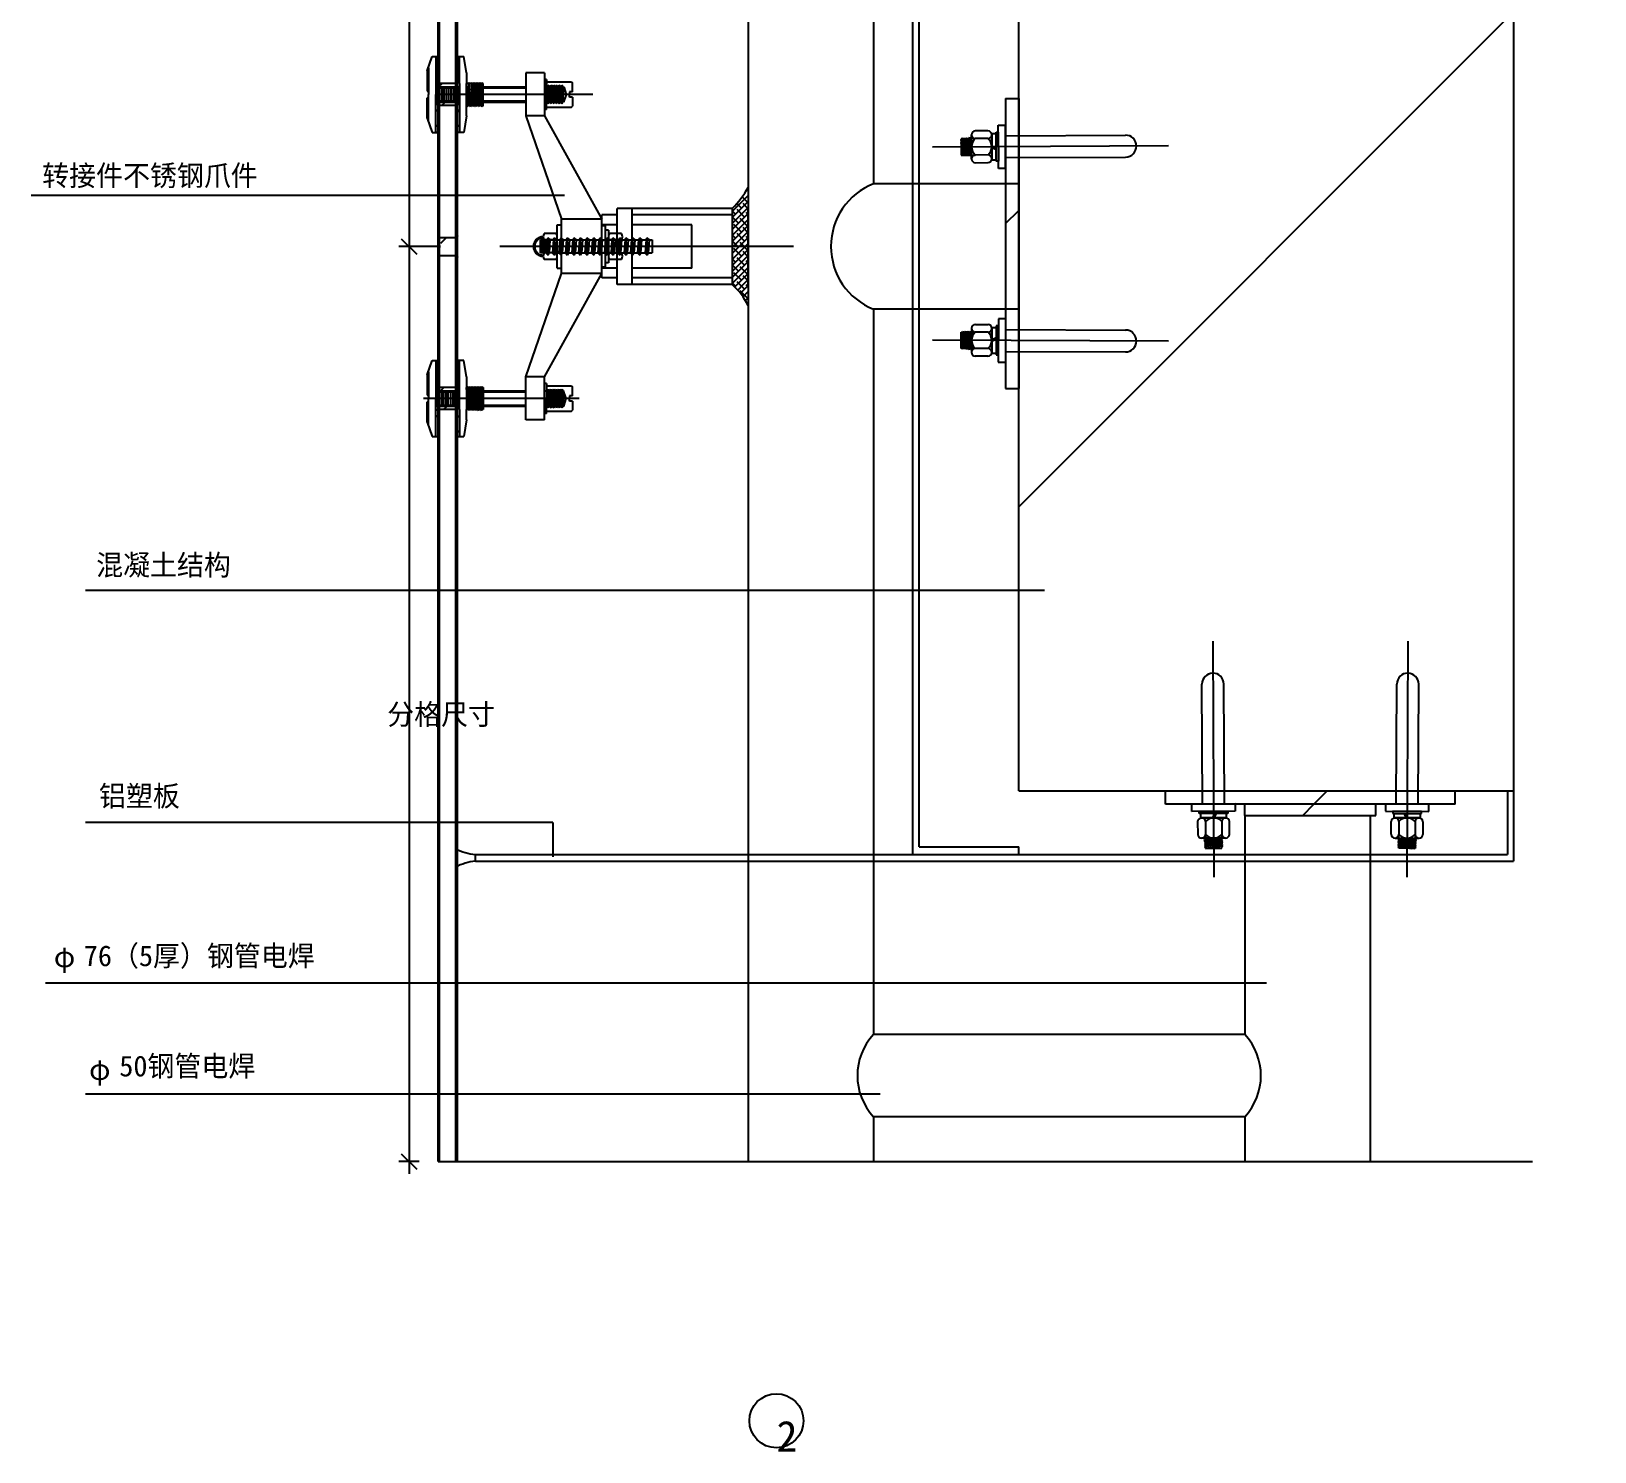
# Model space of a CAD drawing. Header units: metres. Extents: x 221407 to 381033, y 53913 to 298129.
# Drawn here: x 229393 to 381033, y 53913 to 191674 of the extents above; entities that cross this region are included whole.
import ezdxf

# ---------------------------------------------------------------- set-up
doc = ezdxf.new("R2010")
doc.units = ezdxf.units.M
for name, color, linetype in [('252', 252, 'Continuous'), ('Layer1', 4, 'Continuous'), ('Layer2', 2, 'Continuous'), ('Layer3', 3, 'Continuous'), ('Layer4', 6, 'Continuous'), ('Layer5', 1, 'Continuous'), ('Layer6', 8, 'Continuous'), ('Layer7', 5, 'Continuous'), ('PUB_DIM', 3, 'Continuous'), ('T', 6, 'Continuous'), ('图层4', 4, 'Continuous'), ('填充', 4, 'Continuous')]:
    doc.layers.add(name, color=color, linetype=linetype)

# ---------------------------------------------------------------- blocks, each defined once
blk = doc.blocks.new('_ArchTick')
for p, q in [((-0.81, 0), (0.81, 0)), ((0, 0.65), (0, -0.65))]:
    blk.add_line(p, q)
at = {"color": 0, "linetype": 'ByBlock'}
blk.add_lwpolyline([(-0.5, -0.5), (0.5, 0.5)], dxfattribs=at)

msp = doc.modelspace()

# ---------------------------------------------------------------- hatches: boundary and pattern name
at = {"layer": 'Layer2'}
h = msp.add_hatch(dxfattribs=at)
h.set_pattern_fill('ANSI31', scale=4800)
h.paths.add_polyline_path([(325165.67, 185142.01), (323885.67, 185142.01), (323885.67, 181544.97), (325165.67, 181550.94)])
h.paths.add_polyline_path([(325165.67, 179429.52), (323890.6, 179423.57), (323895.46, 178381.14), (323885.67, 178381.09), (323885.67, 163789.59), (323895.46, 163789.55), (323890.6, 162747.11), (325165.67, 162741.17)])
h.paths.add_polyline_path([(325165.67, 160619.75), (323885.67, 160625.72), (323885.67, 157028.67), (325165.67, 157028.67)])
h = msp.add_hatch(dxfattribs=at)
h.set_pattern_fill('ANSI31', scale=4800)
h.paths.add_polyline_path([(367504.72, 118002.96), (367504.72, 116722.96), (363907.68, 116722.96), (363913.65, 118002.96)])
h.paths.add_polyline_path([(361792.23, 118002.96), (361786.28, 116727.89), (360743.85, 116732.75), (360743.8, 116722.96), (346152.3, 116722.96), (346152.26, 116732.75), (345109.83, 116727.89), (345103.88, 118002.96)])
h.paths.add_polyline_path([(342982.46, 118002.96), (342988.43, 116722.96), (339391.38, 116722.96), (339391.38, 118002.96)])
h = msp.add_hatch(dxfattribs=at)
h.set_pattern_fill('ANSI31', scale=4800)
h.paths.add_polyline_path([(359810.44, 115757.86), (359788.52, 115631.54), (347101.77, 115631.54), (347085.67, 115757.86), (347085.67, 116722.96), (359810.44, 116722.96)])
at = {"layer": 'Layer6'}
h = msp.add_hatch(dxfattribs=at)
h.set_pattern_fill('ANSI36', scale=40000)
h.paths.add_polyline_path([(373165.67, 207602.96), (381033.27, 207602.96), (381033.27, 246002.96), (363913.65, 246002.96), (363961.94, 235649.89, -1), (361840.57, 235640), (361792.23, 246002.96), (345103.88, 246002.96), (345055.54, 235640, -1), (342934.16, 235649.89), (342982.46, 246002.96), (325165.67, 246002.96), (325165.67, 244806.03), (329076.4, 244806.03), (329841.74, 244806.03), (332121.95, 244111.96), (329841.74, 243424.75), (325165.67, 243424.75), (325165.67, 162741.17), (335528.63, 162692.83, -1), (335518.73, 160571.45), (325165.67, 160619.75), (325165.67, 118002.96), (361792.23, 118002.96), (361840.57, 128365.92, -1), (363961.94, 128356.02), (363913.65, 118002.96), (373165.67, 118002.96)])
at = {"layer": 'Layer7'}
h = msp.add_hatch(dxfattribs=at)
h.set_pattern_fill('ANSI38', scale=471.79)
h.paths.add_polyline_path([(268635.05, 189232.28), (268845.67, 189232.28), (268845.67, 186624.87), (270724.62, 186624.87), (270724.62, 189232.28), (270935.24, 189232.28), (270935.24, 186624.87), (270935.24, 186283.58), (268635.05, 186283.58)])
h.paths.add_polyline_path([(268635.05, 184809.25), (270935.24, 184809.25), (270935.24, 181860.55), (270724.62, 181860.55), (270724.62, 184467.95), (268845.67, 184467.95), (268845.67, 181860.55), (268635.05, 181860.55)])
h = msp.add_hatch(dxfattribs=at)
h.set_pattern_fill('ANSI38', scale=130)
h.paths.add_polyline_path([(297371.53, 174488.82, 0.07), (298925.67, 176531.8), (298925.67, 174488.82)])
h = msp.add_hatch(dxfattribs=at)
h.set_pattern_fill('ANSI38', scale=130)
h.paths.add_polyline_path([(297371.53, 173856.96), (298925.67, 173856.96), (298925.67, 167748.95), (297371.53, 167748.95)])
h.paths.add_polyline_path([(297371.53, 173856.96), (297371.53, 174488.82), (298925.67, 174488.82), (298925.67, 173856.96)])
h.paths.add_polyline_path([(297371.53, 167117.09), (297371.53, 167748.95), (298925.67, 167748.95), (298925.67, 167117.09)])
h = msp.add_hatch(dxfattribs=at)
h.set_pattern_fill('ANSI36', scale=589.74)
h.paths.add_polyline_path([(268845.67, 171835), (268993.1, 171687.56), (270577.19, 171687.56), (270724.62, 171835, 0.16), (270724.62, 169770.92), (270577.19, 169918.35), (268993.1, 169918.35), (268845.67, 169770.92, 0.16)])
h = msp.add_hatch(dxfattribs=at)
h.set_pattern_fill('ANSI38', scale=130)
h.paths.add_polyline_path([(297371.53, 167117.09), (298925.67, 167117.09), (298925.67, 165074.12, 0.1)])
h = msp.add_hatch(dxfattribs=at)
h.set_pattern_fill('ANSI38', scale=471.79)
h.paths.add_polyline_path([(268635.05, 156796.67), (270935.24, 156796.67), (270935.24, 157137.96), (270935.24, 159745.37), (270724.62, 159745.37), (270724.62, 157137.96), (268845.67, 157137.96), (268845.67, 159745.37), (268635.05, 159745.37)])
h = msp.add_hatch(dxfattribs=at)
h.set_pattern_fill('ANSI38', scale=471.79)
h.paths.add_polyline_path([(268635.05, 155322.33), (270935.24, 155322.33), (270935.24, 154981.04), (270935.24, 152373.64), (270724.62, 152373.64), (270724.62, 154981.04), (268845.67, 154981.04), (268845.67, 152373.64), (268635.05, 152373.64)])
at = {"layer": 'PUB_DIM'}
h = msp.add_hatch(dxfattribs=at)
h.set_pattern_fill('AR-CONC', scale=3000)
h.paths.add_polyline_path([(373165.67, 207602.96), (381033.27, 207602.96), (381033.27, 246002.96), (363913.65, 246002.96), (363961.94, 235649.89, -1), (361840.57, 235640), (361792.23, 246002.96), (345103.88, 246002.96), (345055.54, 235640, -1), (342934.16, 235649.89), (342982.46, 246002.96), (325165.67, 246002.96), (325165.67, 162741.17), (335528.63, 162692.83, -1), (335518.73, 160571.45), (325165.67, 160619.75), (325165.67, 115286.33), (342641.4, 115286.33, -0.12), (342798.57, 115372.05), (342796.54, 115807.09), (342656.54, 115806.44), (342655.56, 116016.43), (341955.57, 116013.17), (341952.26, 116722.96), (344052.28, 116722.96), (346152.26, 116732.75), (346152.3, 116722.96), (360743.8, 116722.96), (360743.85, 116732.75), (361786.28, 116727.89), (361840.57, 128365.92, -1), (363961.94, 128356.02), (363907.68, 116722.96), (364943.85, 116722.96), (364940.54, 116013.17), (364240.54, 116016.43), (364239.56, 115806.44), (364099.57, 115807.09), (364097.54, 115372.05, -0.12), (364254.7, 115286.33), (373165.67, 115286.33)])
at = {"layer": '填充'}
h = msp.add_hatch(dxfattribs=at)
h.set_pattern_fill('ANSI36', scale=2000)
h.paths.add_polyline_path([(272464.47, 111826.24, -0.09), (270544.47, 112406.49), (270544.47, 110605.98, -0.09), (272464.47, 111186.24)])

# ---------------------------------------------------------------- linework, layer by layer
for p, q in [((323895.46, 178381.14), (323875.87, 182581.09)), ((323907.03, 181545.07), (335518.73, 181599.23)), ((323917.78, 179423.69), (335529.49, 179477.86)), ((323895.46, 163789.55), (323875.87, 159589.59)), ((323917.78, 162746.99), (335529.49, 162692.82)), ((323907.03, 160625.62), (335518.73, 160571.45)), ((342988.33, 116744.31), (342934.16, 128356.02)), ((345109.7, 116755.07), (345055.53, 128366.78)), ((361786.41, 116755.07), (361840.57, 128366.78)), ((363907.78, 116744.31), (363961.94, 128356.02)), ((346152.26, 116732.75), (341952.3, 116713.16)), ((360743.85, 116732.75), (364943.8, 116713.16))]:
    msp.add_line(p, q)
for centre, start, end in [((335523.68, 180538.54), 270.27, 90.27), ((335523.68, 161632.14), 269.73, 89.73), ((343994.85, 128360.97), 0.27, 180.27), ((362901.25, 128360.97), 359.73, 179.73)]:
    msp.add_arc(centre, 1060.7, start, end)
at = {"layer": '252'}
for p, q in [((271797.83, 186560.49), (271594.83, 184514.9)), ((271683.44, 184371.68), (271878.03, 186703.71)), ((271762.36, 184514.9), (271944.28, 186560.49)), ((271797.83, 186560.49), (271878.03, 186703.71)), ((271944.28, 186560.49), (271878.03, 186703.71)), ((272116.03, 186560.49), (271913.03, 184514.9)), ((272001.63, 184371.68), (272196.23, 186703.71)), ((272080.56, 184514.9), (272262.48, 186560.49)), ((272116.03, 186560.49), (272196.23, 186703.71)), ((272262.48, 186560.49), (272196.23, 186703.71)), ((272411.34, 186560.49), (272208.34, 184514.9)), ((272296.95, 184371.68), (272491.55, 186703.71)), ((272375.87, 184514.9), (272557.79, 186560.49)), ((272411.34, 186560.49), (272491.55, 186703.71)), ((272675.57, 186560.49), (272472.57, 184514.9)), ((272557.79, 186560.49), (272491.55, 186703.71)), ((272561.18, 184371.68), (272755.77, 186703.71)), ((272640.1, 184514.9), (272822.02, 186560.49)), ((272675.57, 186560.49), (272755.77, 186703.71)), ((272822.02, 186560.49), (272755.77, 186703.71)), ((272970.89, 186560.49), (272767.88, 184514.9)), ((272856.49, 184371.68), (273051.09, 186703.71)), ((272935.41, 184514.9), (273117.34, 186560.49)), ((272970.89, 186560.49), (273051.09, 186703.71)), ((273117.34, 186560.49), (273051.09, 186703.71)), ((273208.1, 186552.07), (273208.73, 186560.49)), ((283874, 185546.41), (268773.87, 185546.41)), ((273212.48, 186233.89), (273041.89, 184514.9)), ((273130.49, 184371.68), (273212.48, 185354.18)), ((280737.91, 185546.41), (279013.44, 185546.41)), ((279158.26, 186283.58), (280863.32, 186283.58)), ((279453.76, 186283.58), (279389.31, 185116.75)), ((279455.91, 186295.88), (279536.12, 186439.1)), ((279536.12, 184653.73), (279536.12, 186439.1)), ((279686.34, 186295.88), (279536.12, 186439.1)), ((279598.31, 184809.25), (279686.34, 186295.88)), ((279727.88, 186283.58), (279659.05, 184796.95)), ((279693.13, 186287.45), (279693.76, 186295.88)), ((279730.03, 186295.88), (279810.23, 186439.1)), ((279810.23, 184653.73), (279810.23, 186439.1)), ((279960.46, 186295.88), (279810.23, 186439.1)), ((279889.15, 184796.95), (279960.46, 186295.88)), ((279993.3, 186295.88), (279922.33, 184796.95)), ((279993.3, 186295.88), (280073.5, 186439.1)), ((280073.5, 184653.73), (280073.5, 186439.1)), ((280223.73, 186295.88), (280073.5, 186439.1)), ((280152.43, 184796.95), (280223.73, 186295.88)), ((280256.58, 186295.88), (280185.6, 184796.95)), ((280256.58, 186295.88), (280336.78, 186439.1)), ((280487.01, 186295.88), (280336.78, 186439.1)), ((280336.78, 184653.73), (280336.78, 186439.1)), ((280415.7, 184796.95), (280487.01, 186295.88)), ((280519.85, 186295.88), (280448.87, 184796.95)), ((280519.85, 186295.88), (280600.05, 186439.1)), ((280750.28, 186295.88), (280600.05, 186439.1)), ((280600.05, 184653.73), (280600.05, 186439.1)), ((280678.97, 184796.95), (280750.28, 186295.88)), ((280780.97, 186283.58), (280712.15, 184796.95)), ((280783.12, 186295.88), (280863.32, 186439.1)), ((280863.32, 184653.73), (280863.32, 186439.1)), ((281013.55, 186295.88), (280863.32, 186439.1)), ((280942.25, 184796.95), (281013.55, 186295.88)), ((281264.46, 185546.41), (280998.53, 184809.25)), ((281053.84, 186283.58), (281264.46, 185546.41)), ((271594.83, 184514.9), (271683.44, 184371.68)), ((271683.44, 184371.68), (271762.36, 184514.9)), ((271913.03, 184514.9), (272001.63, 184371.68)), ((272001.63, 184371.68), (272080.56, 184514.9)), ((272208.34, 184514.9), (272296.95, 184371.68)), ((272296.95, 184371.68), (272375.87, 184514.9)), ((272472.57, 184514.9), (272561.18, 184371.68)), ((272561.18, 184371.68), (272640.1, 184514.9)), ((272767.88, 184514.9), (272856.49, 184371.68)), ((272856.49, 184371.68), (272935.41, 184514.9)), ((273041.89, 184514.9), (273130.49, 184371.68)), ((273130.49, 184371.68), (273209.41, 184514.9)), ((273209.41, 184514.9), (273212.48, 184549.33)), ((279158.26, 184809.25), (280863.32, 184809.25)), ((279384.94, 184796.95), (279536.12, 184653.73)), ((279536.12, 184653.73), (279615.04, 184796.95)), ((279659.05, 184796.95), (279810.23, 184653.73)), ((279810.23, 184653.73), (279889.15, 184796.95)), ((279922.33, 184796.95), (280073.5, 184653.73)), ((280073.5, 184653.73), (280152.43, 184796.95)), ((280185.6, 184796.95), (280336.78, 184653.73)), ((280336.78, 184653.73), (280415.7, 184796.95)), ((280448.87, 184796.95), (280600.05, 184653.73)), ((280600.05, 184653.73), (280678.97, 184796.95)), ((280712.15, 184796.95), (280863.32, 184653.73)), ((280863.32, 184653.73), (280942.25, 184796.95)), ((271594.83, 157091.01), (271683.44, 157234.24)), ((271797.83, 155045.42), (271594.83, 157091.01)), ((271683.44, 157234.24), (271762.36, 157091.01)), ((271683.44, 157234.24), (271878.03, 154902.2)), ((271762.36, 157091.01), (271944.28, 155045.42)), ((271913.03, 157091.01), (272001.63, 157234.24)), ((272116.03, 155045.42), (271913.03, 157091.01)), ((272001.63, 157234.24), (272080.56, 157091.01)), ((272001.63, 157234.24), (272196.23, 154902.2)), ((272080.56, 157091.01), (272262.48, 155045.42)), ((272208.34, 157091.01), (272296.95, 157234.24)), ((272411.34, 155045.42), (272208.34, 157091.01)), ((272296.95, 157234.24), (272375.87, 157091.01)), ((272296.95, 157234.24), (272491.55, 154902.2)), ((272375.87, 157091.01), (272557.79, 155045.42)), ((272472.57, 157091.01), (272561.18, 157234.24)), ((272675.57, 155045.42), (272472.57, 157091.01)), ((272561.18, 157234.24), (272640.1, 157091.01)), ((272561.18, 157234.24), (272755.77, 154902.2)), ((272640.1, 157091.01), (272822.02, 155045.42)), ((272767.88, 157091.01), (272856.49, 157234.24)), ((272970.89, 155045.42), (272767.88, 157091.01)), ((272856.49, 157234.24), (272935.41, 157091.01)), ((272856.49, 157234.24), (273051.09, 154902.2)), ((272935.41, 157091.01), (273117.34, 155045.42)), ((273041.89, 157091.01), (273130.49, 157234.24)), ((273212.48, 155372.03), (273041.89, 157091.01)), ((273130.49, 157234.24), (273212.48, 156251.74)), ((273130.49, 157234.24), (273209.41, 157091.01)), ((273209.41, 157091.01), (273212.48, 157056.59)), ((279158.26, 156796.67), (280863.32, 156796.67)), ((279384.94, 156808.97), (279536.12, 156952.19)), ((279453.76, 155322.33), (279389.31, 156489.16)), ((279536.12, 156952.19), (279615.04, 156808.97)), ((279536.12, 156952.19), (279536.12, 155166.82)), ((279598.31, 156796.67), (279686.34, 155310.04)), ((279659.05, 156808.97), (279810.23, 156952.19)), ((279727.88, 155322.33), (279659.05, 156808.97)), ((279810.23, 156952.19), (279889.15, 156808.97)), ((279810.23, 156952.19), (279810.23, 155166.82)), ((279889.15, 156808.97), (279960.46, 155310.04)), ((279922.33, 156808.97), (280073.5, 156952.19)), ((279993.3, 155310.04), (279922.33, 156808.97)), ((280073.5, 156952.19), (280152.43, 156808.97)), ((280073.5, 156952.19), (280073.5, 155166.82)), ((280152.43, 156808.97), (280223.73, 155310.04)), ((280185.6, 156808.97), (280336.78, 156952.19)), ((280256.58, 155310.04), (280185.6, 156808.97)), ((280336.78, 156952.19), (280415.7, 156808.97)), ((280336.78, 156952.19), (280336.78, 155166.82)), ((280415.7, 156808.97), (280487.01, 155310.04)), ((280448.87, 156808.97), (280600.05, 156952.19)), ((280519.85, 155310.04), (280448.87, 156808.97)), ((280600.05, 156952.19), (280678.97, 156808.97)), ((280600.05, 156952.19), (280600.05, 155166.82)), ((280678.97, 156808.97), (280750.28, 155310.04)), ((280712.15, 156808.97), (280863.32, 156952.19)), ((280780.97, 155322.33), (280712.15, 156808.97)), ((280863.32, 156952.19), (280863.32, 155166.82)), ((280863.32, 156952.19), (280942.25, 156808.97)), ((280942.25, 156808.97), (281013.55, 155310.04)), ((281264.46, 156059.5), (280998.53, 156796.67)), ((282547.09, 156059.5), (267446.96, 156059.5)), ((271797.83, 155045.42), (271878.03, 154902.2)), ((271944.28, 155045.42), (271878.03, 154902.2)), ((272116.03, 155045.42), (272196.23, 154902.2)), ((272262.48, 155045.42), (272196.23, 154902.2)), ((272411.34, 155045.42), (272491.55, 154902.2)), ((272557.79, 155045.42), (272491.55, 154902.2)), ((272675.57, 155045.42), (272755.77, 154902.2)), ((272822.02, 155045.42), (272755.77, 154902.2)), ((272970.89, 155045.42), (273051.09, 154902.2)), ((273117.34, 155045.42), (273051.09, 154902.2)), ((273208.1, 155053.85), (273208.73, 155045.42)), ((280737.91, 156059.5), (279013.44, 156059.5)), ((279158.26, 155322.33), (280863.32, 155322.33)), ((279455.91, 155310.04), (279536.12, 155166.82)), ((279686.34, 155310.04), (279536.12, 155166.82)), ((279693.13, 155318.46), (279693.76, 155310.04)), ((279730.03, 155310.04), (279810.23, 155166.82)), ((279960.46, 155310.04), (279810.23, 155166.82)), ((279993.3, 155310.04), (280073.5, 155166.82)), ((280223.73, 155310.04), (280073.5, 155166.82)), ((280256.58, 155310.04), (280336.78, 155166.82)), ((280487.01, 155310.04), (280336.78, 155166.82)), ((280519.85, 155310.04), (280600.05, 155166.82)), ((280750.28, 155310.04), (280600.05, 155166.82)), ((280783.12, 155310.04), (280863.32, 155166.82)), ((281013.55, 155310.04), (280863.32, 155166.82)), ((281053.84, 155322.33), (281264.46, 156059.5))]:
    msp.add_line(p, q, dxfattribs=at)
for centre, start, end in [((285693.24, 185371.32), 168.88, 186.83), ((285693.24, 156234.59), 173.17, 191.12)]:
    msp.add_arc(centre, 4728.24, start, end, dxfattribs=at)
at = {"layer": 'Layer1'}
msp.add_line((303325.67, 170802.96), (274850.12, 170802.96), dxfattribs=at)
at = {"layer": 'Layer2'}
for p, q in [((267803.56, 187838.08), (268283.67, 189232.28)), ((267908.87, 188143.89), (267908.87, 185546.41)), ((268283.67, 189232.28), (268845.67, 189232.28)), ((270724.62, 189232.28), (271347.58, 189232.28)), ((271600.96, 187631.79), (271347.58, 189232.28)), ((267803.56, 187838.08), (267803.56, 185862.34)), ((271600.96, 187631.79), (271600.96, 186624.87)), ((273212.48, 186624.87), (271600.96, 186624.87)), ((271600.96, 183461.03), (271600.96, 186624.87)), ((273212.48, 184467.95), (273212.48, 186624.87)), ((279158.26, 187631.79), (277359.18, 187631.79)), ((277359.18, 187631.79), (277359.18, 183461.03)), ((279158.26, 187631.79), (279158.26, 183461.03)), ((279368.88, 186992.35), (279158.26, 186992.35)), ((279368.88, 186992.35), (279368.88, 185546.41)), ((279368.88, 186781.73), (281791, 186781.73)), ((281791, 186781.73), (281896.31, 186676.42)), ((281896.31, 185799.16), (281896.31, 186676.42)), ((267803.56, 185862.34), (267908.87, 185862.34)), ((267803.56, 185230.48), (267908.87, 185230.48)), ((267803.56, 183254.74), (267803.56, 185230.48)), ((267908.87, 182948.93), (267908.87, 185546.41)), ((268698.23, 186283.58), (268698.23, 184809.25)), ((273212.48, 186283.58), (277359.18, 186283.58)), ((273212.48, 186178.27), (277359.18, 186178.27)), ((279368.88, 184100.47), (279368.88, 185546.41)), ((281580.38, 185799.16), (281580.38, 185546.41)), ((281896.31, 185799.16), (281580.38, 185799.16)), ((281580.38, 185293.67), (281580.38, 185546.41)), ((281896.31, 185293.67), (281580.38, 185293.67)), ((281896.31, 185293.67), (281896.31, 184416.4)), ((273212.48, 184467.95), (271600.96, 184467.95)), ((273212.48, 184914.56), (277359.18, 184914.56)), ((273212.48, 184809.25), (277359.18, 184809.25)), ((279368.88, 184100.47), (279158.26, 184100.47)), ((279368.88, 184311.09), (281791, 184311.09)), ((281791, 184311.09), (281896.31, 184416.4)), ((267803.56, 183254.74), (268283.67, 181860.55)), ((271600.96, 183461.03), (271347.58, 181860.55)), ((279158.26, 183461.03), (277359.18, 183461.03)), ((268283.67, 181860.55), (268845.67, 181860.55)), ((271347.58, 181860.55), (270724.62, 181860.55)), ((281116.86, 175754.07), (229392.88, 175754.07)), ((297371.53, 174488.82), (297371.53, 167117.09)), ((298925.67, 167117.09), (298925.67, 174488.82)), ((280413.21, 168696.77), (280413.21, 172909.15)), ((280413.21, 172909.15), (280834.45, 172909.15)), ((280834.45, 168170.22), (280834.45, 173435.7)), ((297371.53, 173856.96), (287679.59, 173856.96)), ((280413.21, 168696.77), (280834.45, 168696.77)), ((297371.53, 167748.95), (287679.59, 167748.95)), ((267803.56, 158351.17), (268283.67, 159745.37)), ((268283.67, 159745.37), (268845.67, 159745.37)), ((271347.58, 159745.37), (270724.62, 159745.37)), ((271600.96, 158144.88), (271347.58, 159745.37)), ((267803.56, 158351.17), (267803.56, 156375.43)), ((267908.87, 158656.98), (267908.87, 156059.5)), ((271600.96, 158144.88), (271600.96, 154981.04)), ((279158.26, 158144.88), (277359.18, 158144.88)), ((277359.18, 153974.12), (277359.18, 158144.88)), ((279158.26, 153974.12), (279158.26, 158144.88)), ((267803.56, 156375.43), (267908.87, 156375.43)), ((268698.23, 155322.33), (268698.23, 156796.67)), ((273212.48, 157137.96), (271600.96, 157137.96)), ((273212.48, 157137.96), (273212.48, 154981.04)), ((273212.48, 156796.67), (277359.18, 156796.67)), ((273212.48, 156691.36), (277359.18, 156691.36)), ((279368.88, 157505.44), (279158.26, 157505.44)), ((279368.88, 157505.44), (279368.88, 156059.5)), ((279368.88, 157294.82), (281791, 157294.82)), ((281580.38, 156312.24), (281580.38, 156059.5)), ((281896.31, 156312.24), (281580.38, 156312.24)), ((281791, 157294.82), (281896.31, 157189.51)), ((281896.31, 156312.24), (281896.31, 157189.51)), ((267803.56, 153767.83), (267803.56, 155743.57)), ((267803.56, 155743.57), (267908.87, 155743.57)), ((267908.87, 153462.02), (267908.87, 156059.5)), ((273212.48, 154981.04), (271600.96, 154981.04)), ((271600.96, 153974.12), (271600.96, 154981.04)), ((273212.48, 155427.64), (277359.18, 155427.64)), ((273212.48, 155322.33), (277359.18, 155322.33)), ((279368.88, 154613.56), (279368.88, 156059.5)), ((279368.88, 154824.18), (281791, 154824.18)), ((281580.38, 155806.76), (281580.38, 156059.5)), ((281896.31, 155806.76), (281580.38, 155806.76)), ((281791, 154824.18), (281896.31, 154929.49)), ((281896.31, 155806.76), (281896.31, 154929.49)), ((267803.56, 153767.83), (268283.67, 152373.64)), ((271600.96, 153974.12), (271347.58, 152373.64)), ((279158.26, 153974.12), (277359.18, 153974.12)), ((279368.88, 154613.56), (279158.26, 154613.56)), ((268283.67, 152373.64), (268845.67, 152373.64)), ((270724.62, 152373.64), (271347.58, 152373.64)), ((347085.67, 115631.54), (347085.67, 116669.88)), ((359810.44, 115631.54), (359810.44, 116669.88)), ((268845.67, 82069.33), (375005.03, 82069.33))]:
    msp.add_line(p, q, dxfattribs=at)
msp.add_circle((301669.6, 56913.1), 2624.61, dxfattribs=at)
at = {"layer": 'Layer3'}
for p, q in [((298925.67, 284849.69), (298925.67, 82069.33)), ((311085.67, 272303.79), (311085.67, 176882.96)), ((325165.67, 118002.96), (325165.67, 252765.87)), ((268845.67, 82069.33), (268845.67, 217770.92)), ((270724.62, 82069.33), (270724.62, 217770.92)), ((373165.67, 207602.96), (373165.67, 111186.24)), ((339682.32, 180554.8), (316792.44, 180448.03)), ((325165.67, 176882.96), (311085.67, 176882.96)), ((286205.25, 167117.09), (286205.25, 174488.82)), ((287679.59, 174488.82), (286205.25, 174488.82)), ((287679.59, 167117.09), (287679.59, 174488.82)), ((284730.9, 167748.95), (284730.9, 173856.96)), ((286205.25, 173856.96), (284730.9, 173856.96)), ((268845.67, 171835), (268993.1, 171687.56)), ((268993.1, 171687.56), (270577.19, 171687.56)), ((270577.19, 171687.56), (270724.62, 171835)), ((280307.9, 172066.67), (279149.5, 172066.67)), ((268845.67, 169770.92), (268993.1, 169918.35)), ((268993.1, 169918.35), (270577.19, 169918.35)), ((270577.19, 169918.35), (270724.62, 169770.92)), ((280307.9, 169539.24), (279149.5, 169539.24)), ((286205.25, 167748.95), (284730.9, 167748.95)), ((287679.59, 167117.09), (286205.25, 167117.09)), ((325165.67, 164722.96), (311085.67, 164722.96)), ((311085.67, 164722.96), (311085.67, 94391.24)), ((339682.32, 161615.88), (316792.44, 161722.66)), ((343978.59, 132519.61), (344085.37, 109629.73)), ((362917.51, 132519.61), (362810.74, 109629.73)), ((325165.67, 118002.96), (373165.67, 118002.96)), ((372567.36, 118002.96), (372567.36, 111826.24)), ((347085.67, 115631.54), (347085.67, 94391.24)), ((359245.67, 115631.54), (359245.67, 82069.33)), ((270544.47, 114386.24), (270558.22, 114386.24)), ((325165.67, 111826.24), (325165.67, 112575.32)), ((272464.47, 111186.24), (272464.47, 111826.24)), ((272464.47, 111186.24), (373165.67, 111186.24)), ((347085.67, 94391.24), (311085.67, 94391.24)), ((311085.67, 86391.24), (311085.67, 82069.33)), ((347085.67, 86391.24), (311085.67, 86391.24)), ((347085.67, 86391.24), (347085.67, 82069.33))]:
    msp.add_line(p, q, dxfattribs=at)
for centre, radius, start, end in [((313492.74, 170802.96), 6539.14, 111.6, 248.4), ((279044.19, 170802.96), 947.79, 90, 270), ((279044.19, 170802.96), 842.48, 90, 270), ((279570.74, 171750.74), 526.55, 143.13, 216.87), ((279886.66, 171750.74), 526.55, 323.13, 36.87), ((279570.74, 169855.17), 526.55, 143.13, 216.87), ((279886.66, 169855.17), 526.55, 323.13, 36.87), ((315388.87, 90391.24), 5875.16, 137.09, 222.91), ((342782.47, 90391.24), 5875.16, 317.09, 42.91)]:
    msp.add_arc(centre, radius, start, end, dxfattribs=at)
at = {"layer": 'Layer4'}
for p, q in [((277359.18, 183461.03), (280834.45, 173435.7)), ((279158.26, 183461.03), (284730.9, 173435.7)), ((277359.18, 158144.88), (280834.45, 168170.22)), ((279158.26, 158144.88), (284730.9, 168170.22)), ((279964.61, 114953.27), (279964.61, 111602.59)), ((349186.57, 99355.6), (230768.35, 99355.6))]:
    msp.add_line(p, q, dxfattribs=at)
for points in [[(327659.79, 137426.21), (234645.89, 137426.21)], [(279964.61, 114953.27), (234645.89, 114953.27)], [(311724.89, 88591.41), (234645.89, 88591.41)]]:
    msp.add_lwpolyline(points, dxfattribs=at)
at = {"layer": 'Layer5'}
for p, q in [((268635.05, 189232.28), (268635.05, 185546.41)), ((270935.24, 186624.87), (270935.24, 189232.28)), ((270935.24, 186624.87), (270935.24, 181860.55)), ((268635.05, 186283.58), (270935.24, 186283.58)), ((268635.05, 181860.55), (268635.05, 185546.41)), ((268698.23, 186178.27), (270935.24, 186178.27)), ((268782.5, 186178.27), (268782.5, 184914.56)), ((268993.11, 186178.27), (268993.11, 184914.56)), ((269203.73, 186178.27), (269203.73, 184914.56)), ((269414.35, 186178.27), (269414.35, 184914.56)), ((269624.97, 186178.27), (269624.97, 184914.56)), ((269876.14, 186178.27), (269876.14, 184914.56)), ((270092.76, 186178.27), (270092.76, 184914.56)), ((270303.38, 186178.27), (270303.38, 184914.56)), ((270514, 186178.27), (270514, 184914.56)), ((270724.62, 186178.27), (270724.62, 184914.56)), ((268635.05, 184809.25), (270935.24, 184809.25)), ((268698.23, 184914.56), (270935.24, 184914.56)), ((270577.19, 184467.95), (270577.19, 182071.08)), ((322181.46, 182013.18), (320945.25, 182007.41)), ((323175.88, 182577.83), (323875.87, 182581.09)), ((323195.47, 178377.87), (323175.88, 182577.83)), ((320948.73, 181260.76), (319591.31, 181254.42)), ((319591.31, 181254.42), (319598.71, 179667.77)), ((319831.7, 179669), (319591.63, 181186.01)), ((319786.5, 179668.79), (319591.7, 181170.41)), ((319786.5, 179668.79), (319593, 180891.56)), ((319831.7, 179669), (319593, 180891.56)), ((319773.16, 181339.48), (319745.62, 181255.14)), ((319996.49, 179669.77), (319745.62, 181255.14)), ((320041.7, 179669.98), (319745.62, 181255.14)), ((319773.16, 181339.48), (319790.81, 181255.35)), ((319996.49, 179669.77), (319790.81, 181255.35)), ((320041.7, 179669.98), (319790.81, 181255.35)), ((319983.16, 181337.86), (319955.62, 181253.53)), ((320206.49, 179668.16), (319955.62, 181253.53)), ((320251.69, 179668.37), (319955.62, 181253.53)), ((319983.16, 181337.86), (320000.8, 181253.74)), ((320206.49, 179668.16), (320000.8, 181253.74)), ((320251.69, 179668.37), (320000.8, 181253.74)), ((320193.02, 181345.41), (320165.48, 181261.08)), ((320416.35, 179675.71), (320165.48, 181261.08)), ((320461.56, 179675.92), (320165.48, 181261.08)), ((320193.02, 181345.41), (320210.67, 181261.29)), ((320461.56, 179675.92), (320210.67, 181261.29)), ((320416.35, 179675.71), (320210.67, 181261.29)), ((320396.5, 181397.35), (320368.96, 181313.02)), ((320591.18, 179908.68), (320368.96, 181313.02)), ((320589.81, 180203.22), (320368.96, 181313.02)), ((320396.5, 181397.35), (320414.14, 181313.23)), ((320589.81, 180203.22), (320414.14, 181313.23)), ((320590.99, 179949.96), (320414.14, 181313.23)), ((320594.03, 179299.08), (320583.14, 181632.39)), ((322184.94, 181266.52), (320948.73, 181260.76)), ((322557.93, 179308.24), (322547.05, 181641.55)), ((322969.8, 181736.85), (322549.8, 181734.9)), ((322549.8, 181734.9), (322555.36, 180544.91)), ((322561.56, 179214.92), (322549.8, 181734.9)), ((322555.36, 180544.91), (322976.33, 180336.87)), ((322969.15, 181876.85), (323179.15, 181877.83)), ((322982.21, 179076.88), (322969.15, 181876.85)), ((322976.33, 180336.87), (322969.8, 181736.85)), ((322981.56, 179216.88), (322969.8, 181736.85)), ((323179.15, 181877.83), (323192.21, 179077.86)), ((319598.71, 179667.77), (320956.13, 179674.11)), ((319815.2, 179583.71), (319786.87, 179667.79)), ((319815.2, 179583.71), (319832.06, 179668)), ((320025.19, 179584.69), (319996.87, 179668.77)), ((320025.19, 179584.69), (320042.06, 179668.98)), ((320235.19, 179583.08), (320206.86, 179667.15)), ((320235.19, 179583.08), (320252.05, 179667.36)), ((320445.05, 179590.63), (320416.73, 179674.7)), ((320445.05, 179590.63), (320461.91, 179674.91)), ((322192.34, 179679.87), (320956.13, 179674.11)), ((322556.01, 180404.91), (322976.98, 180196.87)), ((322556.01, 180404.91), (322561.56, 179214.92)), ((322561.56, 179214.92), (322981.56, 179216.88)), ((322981.56, 179216.88), (322976.98, 180196.87)), ((323192.21, 179077.86), (322982.21, 179076.88)), ((320959.62, 178927.45), (322195.82, 178933.21)), ((323895.46, 178381.14), (323195.47, 178377.87)), ((323195.47, 163792.81), (323175.88, 159592.86)), ((323895.46, 163789.55), (323195.47, 163792.81)), ((319591.31, 160916.26), (319598.71, 162502.91)), ((319831.7, 162501.68), (319591.63, 160984.68)), ((319786.5, 162501.89), (319591.7, 161000.27)), ((319786.5, 162501.89), (319593, 161279.12)), ((319831.7, 162501.68), (319593, 161279.12)), ((319598.71, 162502.91), (320956.13, 162496.58)), ((319996.49, 162500.91), (319745.62, 160915.54)), ((320041.7, 162500.7), (319745.62, 160915.54)), ((319815.2, 162586.97), (319786.87, 162502.9)), ((319996.49, 162500.91), (319790.81, 160915.33)), ((320041.7, 162500.7), (319790.81, 160915.33)), ((319815.2, 162586.97), (319832.06, 162502.69)), ((320206.49, 162502.52), (319955.62, 160917.15)), ((320251.69, 162502.31), (319955.62, 160917.15)), ((320025.19, 162585.99), (319996.87, 162501.92)), ((320206.49, 162502.52), (320000.8, 160916.94)), ((320251.69, 162502.31), (320000.8, 160916.94)), ((320025.19, 162585.99), (320042.06, 162501.71)), ((320416.35, 162494.97), (320165.48, 160909.6)), ((320461.56, 162494.76), (320165.48, 160909.6)), ((320235.19, 162587.6), (320206.86, 162503.53)), ((320416.35, 162494.97), (320210.67, 160909.39)), ((320461.56, 162494.76), (320210.67, 160909.39)), ((320235.19, 162587.6), (320252.05, 162503.32)), ((320591.18, 162262), (320368.96, 160857.67)), ((320445.05, 162580.05), (320416.73, 162495.98)), ((320445.05, 162580.05), (320461.91, 162495.77)), ((320594.03, 162871.6), (320583.14, 160538.29)), ((322192.34, 162490.81), (320956.13, 162496.58)), ((320959.62, 163243.23), (322195.82, 163237.47)), ((322557.93, 162862.44), (322547.05, 160529.13)), ((322561.56, 162955.76), (322549.8, 160435.79)), ((322556.01, 161765.77), (322561.56, 162955.76)), ((322561.56, 162955.76), (322981.56, 162953.8)), ((322982.21, 163093.8), (322969.15, 160293.83)), ((322981.56, 162953.8), (322969.8, 160433.83)), ((322981.56, 162953.8), (322976.98, 161973.81)), ((323192.21, 163092.82), (322982.21, 163093.8)), ((323179.15, 160292.85), (323192.21, 163092.82)), ((320948.73, 160909.93), (319591.31, 160916.26)), ((319773.16, 160831.21), (319745.62, 160915.54)), ((319773.16, 160831.21), (319790.81, 160915.33)), ((319983.16, 160832.82), (319955.62, 160917.15)), ((319983.16, 160832.82), (320000.8, 160916.94)), ((320193.02, 160825.27), (320165.48, 160909.6)), ((320193.02, 160825.27), (320210.67, 160909.39)), ((320589.81, 161967.47), (320368.96, 160857.67)), ((320396.5, 160773.33), (320368.96, 160857.67)), ((320396.5, 160773.33), (320414.14, 160857.46)), ((320590.99, 162220.72), (320414.14, 160857.46)), ((320589.81, 161967.47), (320414.14, 160857.46)), ((322184.94, 160904.16), (320948.73, 160909.93)), ((322549.8, 160435.79), (322555.36, 161625.77)), ((322555.36, 161625.77), (322976.33, 161833.81)), ((322556.01, 161765.77), (322976.98, 161973.81)), ((322976.33, 161833.81), (322969.8, 160433.83)), ((268635.05, 159745.37), (268635.05, 156059.5)), ((270577.19, 157137.96), (270577.19, 159534.83)), ((270935.24, 154981.04), (270935.24, 159745.37)), ((322181.46, 160157.5), (320945.25, 160163.27)), ((322969.8, 160433.83), (322549.8, 160435.79)), ((322969.15, 160293.83), (323179.15, 160292.85)), ((323175.88, 159592.86), (323875.87, 159589.59)), ((268635.05, 156796.67), (270935.24, 156796.67)), ((268698.23, 156691.36), (270935.24, 156691.36)), ((268782.5, 155427.64), (268782.5, 156691.36)), ((268993.11, 155427.64), (268993.11, 156691.36)), ((269203.73, 155427.64), (269203.73, 156691.36)), ((269414.35, 155427.64), (269414.35, 156691.36)), ((269624.97, 155427.64), (269624.97, 156691.36)), ((269836.94, 155427.64), (269836.94, 156691.36)), ((270092.76, 155427.64), (270092.76, 156691.36)), ((270303.38, 155427.64), (270303.38, 156691.36)), ((270514, 155427.64), (270514, 156691.36)), ((270724.62, 155427.64), (270724.62, 156691.36)), ((268635.05, 152373.64), (268635.05, 156059.5)), ((268635.05, 155322.33), (270935.24, 155322.33)), ((268698.23, 155427.64), (270935.24, 155427.64)), ((270935.24, 154981.04), (270935.24, 152373.64)), ((341955.57, 116013.17), (341952.3, 116713.16)), ((346155.52, 116032.76), (341955.57, 116013.17)), ((342655.56, 116016.43), (345455.53, 116029.5)), ((342656.54, 115806.44), (342655.56, 116016.43)), ((345456.51, 115819.5), (342656.54, 115806.44)), ((345316.51, 115818.84), (342796.54, 115807.09)), ((344196.52, 115813.62), (342796.54, 115807.09)), ((342796.54, 115807.09), (342798.5, 115387.09)), ((345318.47, 115398.85), (342798.5, 115387.09)), ((342798.5, 115387.09), (343988.48, 115392.65)), ((345225.15, 115395.22), (342891.84, 115384.34)), ((343988.48, 115392.65), (344196.52, 115813.62)), ((344128.48, 115393.3), (344336.52, 115814.27)), ((344128.48, 115393.3), (345318.47, 115398.85)), ((345316.51, 115818.84), (344336.52, 115814.27)), ((345318.47, 115398.85), (345316.51, 115818.84)), ((345455.53, 116029.5), (345456.51, 115819.5)), ((346152.26, 116732.75), (346155.52, 116032.76)), ((360743.85, 116732.75), (360740.58, 116032.76)), ((360740.58, 116032.76), (364940.54, 116013.17)), ((361440.57, 116029.5), (361439.59, 115819.5)), ((361439.59, 115819.5), (364239.56, 115806.44)), ((364240.54, 116016.43), (361440.57, 116029.5)), ((361577.63, 115398.85), (361579.59, 115818.84)), ((361577.63, 115398.85), (364097.61, 115387.09)), ((362767.62, 115393.3), (361577.63, 115398.85)), ((361579.59, 115818.84), (364099.57, 115807.09)), ((361579.59, 115818.84), (362559.58, 115814.27)), ((361670.95, 115395.22), (364004.26, 115384.34)), ((362767.62, 115393.3), (362559.58, 115814.27)), ((362699.58, 115813.62), (364099.57, 115807.09)), ((362907.62, 115392.65), (362699.58, 115813.62)), ((364097.61, 115387.09), (362907.62, 115392.65)), ((364099.57, 115807.09), (364097.61, 115387.09)), ((364239.56, 115806.44), (364240.54, 116016.43)), ((364940.54, 116013.17), (364943.8, 116713.16)), ((342520.21, 115018.75), (342525.98, 113782.54)), ((343266.87, 115022.23), (343272.64, 113786.02)), ((343272.64, 113786.02), (343278.97, 112428.6)), ((344853.52, 115029.63), (344859.29, 113793.42)), ((344865.62, 112436), (344859.29, 113793.42)), ((345605.95, 113796.91), (345600.18, 115033.11)), ((361290.16, 113796.91), (361295.92, 115033.11)), ((362030.48, 112436), (362036.82, 113793.42)), ((362042.58, 115029.63), (362036.82, 113793.42)), ((363623.47, 113786.02), (363617.13, 112428.6)), ((363629.23, 115022.23), (363623.47, 113786.02)), ((364375.89, 115018.75), (364370.12, 113782.54)), ((345234.31, 113431.31), (342901.01, 113420.43)), ((343136.05, 113233.79), (343220.17, 113251.43)), ((343136.05, 113233.79), (343220.38, 113206.25)), ((343187.98, 113030.31), (343272.1, 113047.96)), ((343187.98, 113030.31), (343272.31, 113002.77)), ((343193.92, 112610.45), (343278.04, 112628.1)), ((343193.92, 112610.45), (343278.25, 112582.91)), ((343195.53, 112820.45), (343279.65, 112838.09)), ((343195.53, 112820.45), (343279.86, 112792.91)), ((344583.43, 113428.28), (343220.17, 113251.43)), ((344330.18, 113427.1), (343220.17, 113251.43)), ((344624.71, 113428.47), (343220.38, 113206.25)), ((344330.18, 113427.1), (343220.38, 113206.25)), ((344857.47, 113298.85), (343272.1, 113047.96)), ((344857.68, 113253.64), (343272.1, 113047.96)), ((344857.47, 113298.85), (343272.31, 113002.77)), ((344857.68, 113253.64), (343272.31, 113002.77)), ((344863.41, 112878.99), (343278.04, 112628.1)), ((344863.62, 112833.78), (343278.04, 112628.1)), ((344863.41, 112878.99), (343278.25, 112582.91)), ((344863.62, 112833.78), (343278.25, 112582.91)), ((343278.97, 112428.6), (344865.62, 112436)), ((344865.02, 113088.98), (343279.65, 112838.09)), ((344865.24, 113043.78), (343279.65, 112838.09)), ((344865.02, 113088.98), (343279.86, 112792.91)), ((344865.24, 113043.78), (343279.86, 112792.91)), ((344864.39, 112668.99), (343347.39, 112428.92)), ((344864.6, 112623.79), (343362.98, 112428.99)), ((344864.39, 112668.99), (343641.83, 112430.29)), ((344864.6, 112623.79), (343641.83, 112430.29)), ((344942.76, 113282.34), (344858.48, 113299.2)), ((344942.76, 113282.34), (344858.69, 113254.02)), ((344948.7, 112862.48), (344864.42, 112879.35)), ((344948.7, 112862.48), (344864.63, 112834.16)), ((344949.68, 112652.49), (344865.4, 112669.35)), ((344949.68, 112652.49), (344865.61, 112624.16)), ((344950.31, 113072.48), (344866.03, 113089.34)), ((344950.31, 113072.48), (344866.24, 113044.15)), ((361661.79, 113431.31), (363995.1, 113420.43)), ((361945.79, 113072.48), (362030.07, 113089.34)), ((361945.79, 113072.48), (362029.86, 113044.15)), ((361946.42, 112652.49), (362030.71, 112669.35)), ((361946.42, 112652.49), (362030.5, 112624.16)), ((361947.4, 112862.48), (362031.69, 112879.35)), ((361947.4, 112862.48), (362031.48, 112834.16)), ((361953.34, 113282.34), (362037.63, 113299.2)), ((361953.34, 113282.34), (362037.41, 113254.02)), ((363617.13, 112428.6), (362030.48, 112436)), ((362030.87, 113043.78), (363616.45, 112838.09)), ((362030.87, 113043.78), (363616.24, 112792.91)), ((362031.08, 113088.98), (363616.45, 112838.09)), ((362031.08, 113088.98), (363616.24, 112792.91)), ((362031.5, 112623.79), (363254.27, 112430.29)), ((362031.5, 112623.79), (363533.12, 112428.99)), ((362031.71, 112668.99), (363254.27, 112430.29)), ((362031.71, 112668.99), (363548.72, 112428.92)), ((362032.48, 112833.78), (363617.85, 112582.91)), ((362032.48, 112833.78), (363618.06, 112628.1)), ((362032.69, 112878.99), (363618.06, 112628.1)), ((362032.69, 112878.99), (363617.85, 112582.91)), ((362038.42, 113253.64), (363623.79, 113002.77)), ((362038.42, 113253.64), (363624, 113047.96)), ((362038.63, 113298.85), (363624, 113047.96)), ((362038.63, 113298.85), (363623.79, 113002.77)), ((362271.39, 113428.47), (363675.73, 113206.25)), ((362312.67, 113428.28), (363675.94, 113251.43)), ((362565.93, 113427.1), (363675.94, 113251.43)), ((362565.93, 113427.1), (363675.73, 113206.25)), ((363700.57, 112820.45), (363616.24, 112792.91)), ((363700.57, 112820.45), (363616.45, 112838.09)), ((363702.19, 112610.45), (363617.85, 112582.91)), ((363702.19, 112610.45), (363618.06, 112628.1)), ((363708.12, 113030.31), (363623.79, 113002.77)), ((363708.12, 113030.31), (363624, 113047.96)), ((363760.06, 113233.79), (363675.73, 113206.25)), ((363760.06, 113233.79), (363675.94, 113251.43))]:
    msp.add_line(p, q, dxfattribs=at)
for centre, radius, start, end in [((320956.59, 181634.13), 373.46, 91.74, 268.79), ((322173.59, 181639.81), 373.46, 271.74, 88.79), ((321626.26, 180470.57), 1040.88, 130.61, 229.92), ((321514.82, 180470.05), 1040.88, 310.61, 49.92), ((320967.48, 179300.82), 373.46, 91.74, 268.79), ((322184.48, 179306.5), 373.46, 271.74, 88.79), ((321626.26, 161700.11), 1040.88, 130.08, 229.39), ((320967.48, 162869.86), 373.46, 91.21, 268.26), ((321514.82, 161700.63), 1040.88, 310.08, 49.39), ((322184.48, 162864.18), 373.46, 271.21, 88.26), ((320956.59, 160536.55), 373.46, 91.21, 268.26), ((322173.59, 160530.88), 373.46, 271.21, 88.26), ((342893.59, 115010.88), 373.46, 1.74, 178.79), ((344063.34, 114352.11), 1040.88, 40.61, 139.92), ((345226.89, 115021.77), 373.46, 1.74, 178.79), ((361669.21, 115021.77), 373.46, 1.21, 178.26), ((362832.76, 114352.11), 1040.88, 40.08, 139.39), ((364002.52, 115010.88), 373.46, 1.21, 178.26), ((342899.26, 113793.88), 373.46, 181.74, 358.79), ((344062.82, 114463.54), 1040.88, 220.61, 319.92), ((345232.57, 113804.77), 373.46, 181.74, 358.79), ((361663.53, 113804.77), 373.46, 181.21, 358.26), ((362833.28, 114463.54), 1040.88, 220.08, 319.39), ((363996.84, 113793.88), 373.46, 181.21, 358.26)]:
    msp.add_arc(centre, radius, start, end, dxfattribs=at)
at = {"layer": 'Layer6'}
for p, q in [((268993.1, 82069.33), (268993.1, 219687.56)), ((270577.19, 82069.33), (270577.19, 219687.56)), ((270724.62, 186624.87), (268845.67, 186624.87)), ((270724.62, 184467.95), (268845.67, 184467.95)), ((286205.25, 172909.15), (284730.9, 172909.15)), ((293470.31, 172909.15), (287679.59, 172909.15)), ((293470.31, 168696.77), (293470.31, 172909.15)), ((285046.83, 172803.84), (284730.9, 172803.84)), ((285046.83, 172803.84), (285046.83, 168802.08)), ((285046.83, 168802.08), (284730.9, 168802.08)), ((286205.25, 168696.77), (284730.9, 168696.77)), ((293470.31, 168696.77), (287679.59, 168696.77)), ((270724.62, 157137.96), (268845.67, 157137.96)), ((270724.62, 154981.04), (268845.67, 154981.04))]:
    msp.add_line(p, q, dxfattribs=at)
at = {"layer": 'Layer7'}
for p, q in [((278777.56, 170171.1), (278777.56, 171434.81)), ((278777.56, 170171.1), (278900.7, 171434.81)), ((280307.9, 171434.81), (278777.56, 171434.81)), ((278891.67, 170171.1), (279014.81, 171434.81)), ((279005.78, 170171.1), (279128.92, 171434.81)), ((279119.89, 170171.1), (279243.03, 171434.81)), ((279234, 170171.1), (279357.14, 171434.81)), ((279398.23, 171434.81), (279303.46, 170171.1)), ((279401.4, 171434.81), (279519.34, 171645.43)), ((279519.34, 169960.48), (279519.34, 171645.43)), ((279740.27, 171434.81), (279519.34, 171645.43)), ((279640.45, 170171.1), (279735.23, 171434.81)), ((279832.37, 171434.81), (289616.52, 171434.81)), ((280030.09, 171434.81), (279935.31, 170171.1)), ((280033.26, 171434.81), (280151.2, 171645.43)), ((280151.2, 169960.48), (280151.2, 171645.43)), ((280372.12, 171434.81), (280151.2, 171645.43)), ((280272.3, 170171.1), (280367.08, 171434.81)), ((280661.95, 171434.81), (280567.17, 170171.1)), ((280665.11, 171434.81), (280783.06, 171645.43)), ((280783.06, 169960.48), (280783.06, 171645.43)), ((281003.98, 171434.81), (280783.06, 171645.43)), ((280904.16, 170171.1), (280998.94, 171434.81)), ((281293.81, 171434.81), (281199.03, 170171.1)), ((281296.97, 171434.81), (281414.91, 171645.43)), ((281414.91, 169960.48), (281414.91, 171645.43)), ((281635.84, 171434.81), (281414.91, 171645.43)), ((281536.02, 170171.1), (281630.8, 171434.81)), ((281925.66, 171434.81), (281830.89, 170171.1)), ((281928.83, 171434.81), (282046.77, 171645.43)), ((282046.77, 169960.48), (282046.77, 171645.43)), ((282267.7, 171434.81), (282046.77, 171645.43)), ((282167.88, 170171.1), (282262.65, 171434.81)), ((282557.52, 171434.81), (282462.74, 170171.1)), ((282560.68, 171434.81), (282678.63, 171645.43)), ((282678.63, 169960.48), (282678.63, 171645.43)), ((282899.55, 171434.81), (282678.63, 171645.43)), ((282799.73, 170171.1), (282894.51, 171434.81)), ((283189.38, 171434.81), (283094.6, 170171.1)), ((283192.54, 171434.81), (283310.48, 171645.43)), ((283310.48, 169960.48), (283310.48, 171645.43)), ((283531.41, 171434.81), (283310.48, 171645.43)), ((283431.59, 170171.1), (283526.37, 171434.81)), ((283821.24, 171434.81), (283726.46, 170171.1)), ((283824.4, 171434.81), (283942.34, 171645.43)), ((283942.34, 169960.48), (283942.34, 171645.43)), ((284163.27, 171434.81), (283942.34, 171645.43)), ((284063.45, 170171.1), (284158.23, 171434.81)), ((284453.09, 171434.81), (284358.31, 170171.1)), ((284456.26, 171434.81), (284574.2, 171645.43)), ((284574.2, 169960.48), (284574.2, 171645.43)), ((284795.12, 171434.81), (284574.2, 171645.43)), ((284695.31, 170171.1), (284790.08, 171434.81)), ((285084.95, 171434.81), (284990.17, 170171.1)), ((285362.76, 172382.6), (285046.83, 172382.6)), ((285088.11, 171434.81), (285206.06, 171645.43)), ((285206.06, 169960.48), (285206.06, 171645.43)), ((285426.98, 171434.81), (285206.06, 171645.43)), ((285327.16, 170171.1), (285421.94, 171434.81)), ((285362.76, 172382.6), (285362.76, 169223.31)), ((286626.48, 172066.67), (285468.07, 172066.67)), ((286626.48, 171434.81), (285468.07, 171434.81)), ((285716.81, 171434.81), (285622.03, 170171.1)), ((285719.97, 171434.81), (285837.91, 171645.43)), ((285837.91, 169960.48), (285837.91, 171645.43)), ((286058.84, 171434.81), (285837.91, 171645.43)), ((285959.02, 170171.1), (286053.8, 171434.81)), ((286348.67, 171434.81), (286253.89, 170171.1)), ((286351.83, 171434.81), (286469.77, 171645.43)), ((286469.77, 169960.48), (286469.77, 171645.43)), ((286690.7, 171434.81), (286469.77, 171645.43)), ((286590.88, 170171.1), (286685.66, 171434.81)), ((286980.52, 171434.81), (286885.74, 170171.1)), ((286983.69, 171434.81), (287101.63, 171645.43)), ((287101.63, 169960.48), (287101.63, 171645.43)), ((287322.55, 171434.81), (287101.63, 171645.43)), ((287222.73, 170171.1), (287317.51, 171434.81)), ((287612.38, 171434.81), (287517.6, 170171.1)), ((287615.54, 171434.81), (287733.49, 171645.43)), ((287733.49, 169960.48), (287733.49, 171645.43)), ((287954.41, 171434.81), (287733.49, 171645.43)), ((287854.59, 170171.1), (287949.37, 171434.81)), ((288288.44, 171434.81), (288193.66, 170171.1)), ((288291.6, 171434.81), (288409.54, 171645.43)), ((288409.54, 169960.48), (288409.54, 171645.43)), ((288630.47, 171434.81), (288409.54, 171645.43)), ((288530.65, 170171.1), (288625.43, 171434.81)), ((289016.35, 171434.81), (288921.57, 170171.1)), ((289019.51, 171434.81), (289137.45, 171645.43)), ((289137.45, 169960.48), (289137.45, 171645.43)), ((289358.38, 171434.81), (289137.45, 171645.43)), ((289258.56, 170171.1), (289353.34, 171434.81)), ((289616.52, 171434.81), (289616.52, 170171.1)), ((279149.5, 170171.1), (278777.56, 170171.1)), ((280307.9, 170171.1), (279149.5, 170171.1)), ((279297.02, 170171.1), (279519.34, 169960.48)), ((279519.34, 169960.48), (279635.4, 170171.1)), ((279906.87, 170171.1), (289616.52, 170171.1)), ((279928.88, 170171.1), (280151.2, 169960.48)), ((280151.2, 169960.48), (280267.26, 170171.1)), ((280560.74, 170171.1), (280783.06, 169960.48)), ((280783.06, 169960.48), (280899.12, 170171.1)), ((281192.59, 170171.1), (281414.91, 169960.48)), ((281414.91, 169960.48), (281530.98, 170171.1)), ((281824.45, 170171.1), (282046.77, 169960.48)), ((282046.77, 169960.48), (282162.83, 170171.1)), ((282456.31, 170171.1), (282678.63, 169960.48)), ((282678.63, 169960.48), (282794.69, 170171.1)), ((283088.17, 170171.1), (283310.48, 169960.48)), ((283310.48, 169960.48), (283426.55, 170171.1)), ((283720.02, 170171.1), (283942.34, 169960.48)), ((283942.34, 169960.48), (284058.41, 170171.1)), ((284351.88, 170171.1), (284574.2, 169960.48)), ((284574.2, 169960.48), (284690.26, 170171.1)), ((284983.74, 170171.1), (285206.06, 169960.48)), ((285206.06, 169960.48), (285322.12, 170171.1)), ((286626.48, 170171.1), (285468.07, 170171.1)), ((285615.6, 170171.1), (285837.91, 169960.48)), ((285837.91, 169960.48), (285953.98, 170171.1)), ((286247.45, 170171.1), (286469.77, 169960.48)), ((286469.77, 169960.48), (286585.83, 170171.1)), ((286879.31, 170171.1), (287101.63, 169960.48)), ((287101.63, 169960.48), (287217.69, 170171.1)), ((287511.17, 170171.1), (287733.49, 169960.48)), ((287733.49, 169960.48), (287849.55, 170171.1)), ((288187.23, 170171.1), (288409.54, 169960.48)), ((288409.54, 169960.48), (288525.61, 170171.1)), ((288915.14, 170171.1), (289137.45, 169960.48)), ((289137.45, 169960.48), (289253.52, 170171.1)), ((285362.76, 169223.31), (285046.83, 169223.31)), ((286626.48, 169539.24), (285468.07, 169539.24))]:
    msp.add_line(p, q, dxfattribs=at)
for centre, radius, start, end in [((290699.88, 181176.72), 9446.64, 314.93, 330.55), ((265660.46, 170802.96), 3348.23, 342.05, 17.95), ((273909.82, 170802.96), 3348.23, 162.05, 197.95), ((285889.31, 171750.74), 526.55, 143.13, 216.87), ((286205.24, 171750.74), 526.55, 323.13, 36.87), ((285889.31, 169855.17), 526.55, 143.13, 216.87), ((286205.24, 169855.17), 526.55, 323.13, 36.87), ((293202.79, 162333.21), 6345.39, 25.59, 48.93)]:
    msp.add_arc(centre, radius, start, end, dxfattribs=at)
at = {"layer": '图层4'}
for p, q in [((266033.1, 284899.69), (266033.1, 170752.96)), ((268745.67, 170802.96), (265933.1, 170802.96)), ((268745.67, 170802.96), (265933.1, 170802.96)), ((266033.1, 170852.96), (266033.1, 82019.33)), ((266545.21, 82069.33), (265933.1, 82069.33))]:
    msp.add_line(p, q, dxfattribs=at)
at = {"layer": '填充'}
for p, q in [((314882.98, 111826.24), (314882.98, 252125.87)), ((315522.98, 112575.32), (315522.98, 251269.44)), ((323885.67, 185142.01), (323885.67, 157028.67)), ((323885.67, 185142.01), (325165.67, 185142.01)), ((325165.67, 185142.01), (325165.67, 157028.67)), ((297371.53, 174488.82), (287679.59, 174488.82)), ((284730.9, 173435.7), (280834.45, 173435.7)), ((284730.9, 168170.22), (280834.45, 168170.22)), ((297371.53, 167117.09), (287679.59, 167117.09)), ((323885.67, 157028.67), (325165.67, 157028.67)), ((339391.38, 116722.96), (339391.38, 118002.96)), ((367504.72, 116722.96), (367504.72, 118002.96)), ((367504.72, 116722.96), (339391.38, 116722.96)), ((347101.77, 115631.54), (359788.52, 115631.54)), ((315522.98, 112575.32), (325165.67, 112575.32)), ((272464.47, 111826.24), (372567.36, 111826.24))]:
    msp.add_line(p, q, dxfattribs=at)
for centre, start, end in [((273030.86, 117167.04), 242.42, 263.95), ((273030.86, 105845.44), 96.05, 117.58)]:
    msp.add_arc(centre, 5370.75, start, end, dxfattribs=at)

# ---------------------------------------------------------------- block references
at = {"layer": '图层4', "xscale": 1500, "yscale": 1500, "zscale": 1500, "rotation": 270}
for p in [(266033.1, 170802.96), (266033.1, 82069.33)]:
    msp.add_blockref('_ArchTick', p, dxfattribs=at)

# ---------------------------------------------------------------- texts
at = {"layer": 'Layer2'}
msp.add_text('转接件不锈钢爪件', height=2010, dxfattribs=at).set_placement((230451.47, 176678.69))
at = {"layer": 'Layer2', "attachment_point": 1}
for s, insert, char_height in [('混凝土结构', (235684.21, 140919.54), 2010), ('铝塑板', (235960.3, 118515.29), 2010), ('76（5厚）钢管电焊', (234486.82, 103015.26), 2010), ('{\\fArial|b0|i0|c0|p32;    }50钢管电焊', (234808.74, 92323.81), 2010), ('2', (301669.6, 56913.1), 3000)]:
    msp.add_mtext(s, dxfattribs=dict(at, insert=insert, char_height=char_height))
at = {"layer": 'T'}
for p in [(231582.04, 100905), (234996.52, 89973.29)]:
    msp.add_text('φ', height=2010, dxfattribs=at).set_placement(p)
at = {"layer": '图层4', "insert": (263919.55, 126436.15), "char_height": 2010, "attachment_point": 1}
msp.add_mtext('分格尺寸', dxfattribs=at)

doc.saveas('drawing.dxf')
